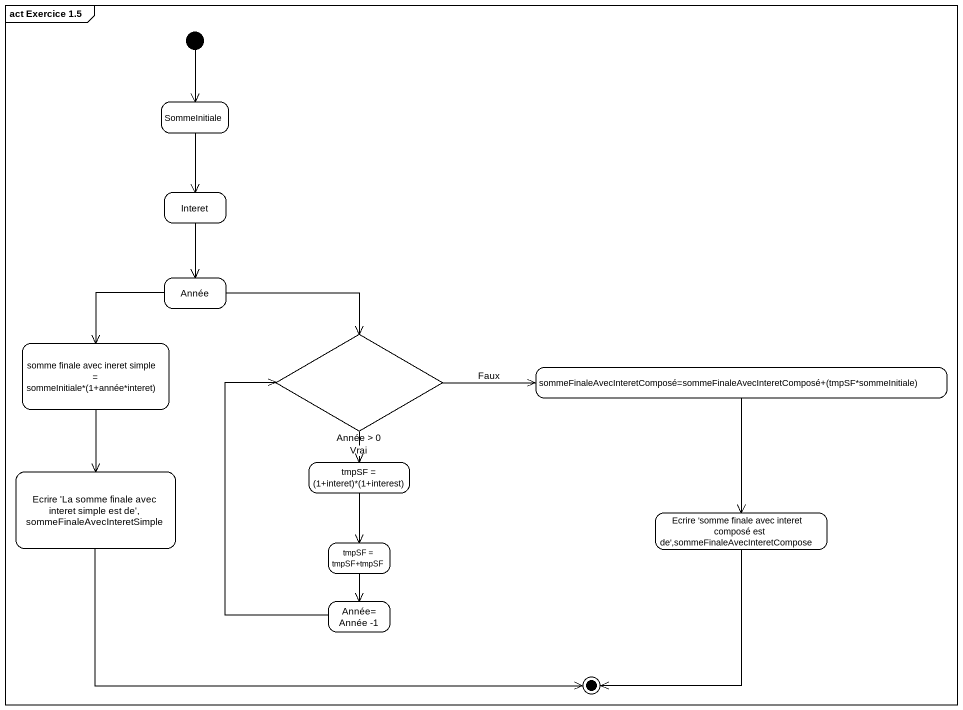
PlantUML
@startuml
mainframe act Exercice 1.5
hide empty description
state SommeInitiale
state Interet
state Année
state "somme finale avec ineret simple = sommeInitiale*(1+année*interet)" as somme_finale_avec_ineret
state "Année > 0" as Année_0 <<choice>>
state "sommeFinaleAvecInteretComposé=sommeFinaleAvecInteretComposé+(tmpSF*sommeInitiale)" as sommeFinaleAvecInteretCompos
state "Ecrire 'La somme finale avec interet simple est de', sommeFinaleAvecInteretSimple" as Ecrire_La_somme_finale_avec
state "tmpSF = (1+interet)*(1+interest)" as tmpSF_1_interet_1_interest
state "Ecrire 'somme finale avec interet composé est de',sommeFinaleAvecInteretCompose" as Ecrire_somme_finale_avec
state "tmpSF = tmpSF+tmpSF" as tmpSF_tmpSF_tmpSF
state "Année= Année -1" as Année_Année_1
[*] --> SommeInitiale
SommeInitiale --> Interet
Interet --> Année
Année --> somme_finale_avec_ineret
Année -right-> Année_0
somme_finale_avec_ineret --> Ecrire_La_somme_finale_avec
Année_0 -right-> sommeFinaleAvecInteretCompos : Faux
Année_0 --> tmpSF_1_interet_1_interest : Vrai
sommeFinaleAvecInteretCompos --> Ecrire_somme_finale_avec
tmpSF_1_interet_1_interest --> tmpSF_tmpSF_tmpSF
tmpSF_tmpSF_tmpSF --> Année_Année_1
Année_Année_1 -up-> Année_0
Ecrire_La_somme_finale_avec -right-> [*]
Ecrire_somme_finale_avec --> [*]
@enduml
